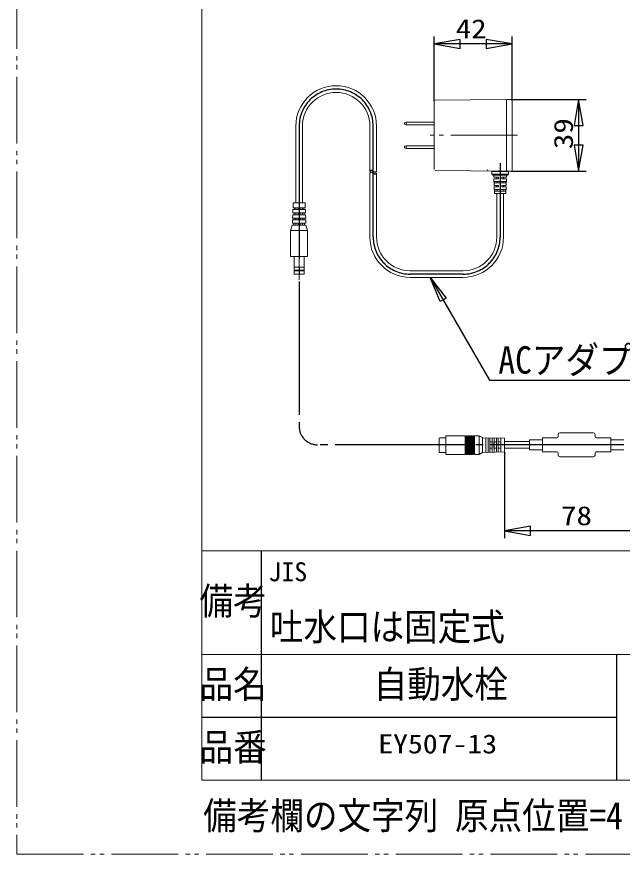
# Model space of a CAD drawing. Units: millimetres at full size, sheet at 1:4. Extents: x -840 to 0, y -594 to 594.
# Drawn here: x -840 to -512.9, y -594 to -141.5 of the extents above; entities that cross this region are included whole.
import ezdxf
from ezdxf.enums import TextEntityAlignment as Align

# ---------------------------------------------------------------- set-up
doc = ezdxf.new("R2010")
doc.units = ezdxf.units.MM
doc.header["$LTSCALE"] = 4
doc.linetypes.add('DOUBLE_CHAIN2', pattern=[12.8, 9, -1, 0.6, -0.6, 0.6, -1])
doc.linetypes.add('LONG_CHAIN', pattern=[21, 18, -1, 1, -1])
doc.layers.add('0-0_EY507', color=7, linetype='Continuous', lineweight=15)
doc.styles.add('ＭＳ ゴシック', font='')
doc.styles.add('ＭＳ 明朝', font='')
doc.styles.get('ＭＳ ゴシック').set_extended_font_data('MS Gothic')
doc.styles.get('ＭＳ 明朝').set_extended_font_data('MS Mincho')

msp = doc.modelspace()

# ---------------------------------------------------------------- linework, layer by layer
at = {"layer": '0-0_EY507'}
for p, q in [((-740, -554), (-740, 0)), ((-614.434, -224.097), (-614.434, -187.088)), ((-575.434, -186.252), (-575.434, -224.933)), ((-572.434, -186.796), (-572.434, -224.389)), ((-630.534, -198.842), (-629.641, -198.492)), ((-630.534, -199.242), (-630.534, -198.842)), ((-629.641, -198.492), (-614.434, -198.492)), ((-629.641, -199.992), (-629.641, -198.492)), ((-689.234, -200.592), (-689.234, -242.092)), ((-685.634, -200.592), (-685.634, -242.092)), ((-649.234, -200.592), (-649.234, -225.092)), ((-645.634, -200.592), (-645.634, -225.092)), ((-630.534, -199.642), (-630.534, -199.242)), ((-630.534, -211.542), (-629.641, -211.192)), ((-630.534, -211.942), (-630.534, -211.542)), ((-630.534, -212.342), (-630.534, -211.942)), ((-629.641, -211.192), (-614.434, -211.192)), ((-629.641, -212.692), (-629.641, -211.192)), ((-649.234, -226.092), (-649.234, -260.592)), ((-645.634, -226.092), (-645.634, -260.592)), ((-613.938, -224.597), (-575.434, -224.933)), ((-583.334, -225.092), (-574.334, -225.092)), ((-581.634, -225.092), (-581.634, -224.879)), ((-580.884, -225.092), (-580.884, -224.885)), ((-576.784, -225.092), (-576.784, -224.921)), ((-576.034, -225.092), (-576.034, -224.927)), ((-575.434, -224.933), (-572.925, -224.889)), ((-574.334, -226.592), (-583.334, -226.592)), ((-574.834, -227.092), (-582.834, -227.092)), ((-582.334, -227.092), (-582.274, -228.292)), ((-582.274, -228.292), (-582.334, -227.092)), ((-582.274, -228.292), (-579.734, -228.292)), ((-582.234, -229.092), (-582.054, -232.692)), ((-582.234, -229.092), (-579.734, -229.092)), ((-582.04, -230.492), (-581.999, -231.292)), ((-582.04, -230.492), (-575.628, -230.492)), ((-580.684, -229.092), (-580.684, -228.292)), ((-580.45, -231.292), (-580.45, -230.492)), ((-579.734, -229.092), (-579.734, -228.292)), ((-577.934, -228.292), (-577.934, -229.092)), ((-577.934, -228.292), (-575.394, -228.292)), ((-577.934, -229.092), (-575.434, -229.092)), ((-577.218, -231.292), (-577.218, -230.492)), ((-576.984, -229.092), (-576.984, -228.292)), ((-575.67, -231.292), (-575.628, -230.492)), ((-575.434, -229.092), (-575.614, -232.692)), ((-575.614, -232.692), (-575.434, -229.092)), ((-575.334, -227.092), (-575.394, -228.292)), ((-575.394, -228.292), (-575.334, -227.092)), ((-582.054, -232.692), (-579.734, -232.692)), ((-582.014, -233.492), (-579.734, -233.492)), ((-581.999, -231.292), (-575.67, -231.292)), ((-581.811, -234.892), (-581.769, -235.692)), ((-581.811, -234.892), (-575.857, -234.892)), ((-580.684, -233.492), (-580.684, -232.692)), ((-580.45, -235.692), (-580.45, -234.892)), ((-579.734, -233.492), (-579.734, -232.692)), ((-577.934, -232.692), (-577.934, -233.492)), ((-577.934, -232.692), (-575.614, -232.692)), ((-577.934, -233.492), (-575.654, -233.492)), ((-577.218, -235.692), (-577.218, -234.892)), ((-576.984, -233.492), (-576.984, -232.692)), ((-575.899, -235.692), (-575.857, -234.892)), ((-581.834, -237.092), (-575.834, -237.092)), ((-581.769, -235.692), (-575.899, -235.692)), ((-580.634, -237.092), (-580.634, -260.592)), ((-577.034, -237.092), (-577.034, -260.592)), ((-690.642, -242.284), (-690.742, -244.692)), ((-684.426, -242.092), (-690.442, -242.092)), ((-684.126, -244.692), (-684.226, -242.284)), ((-690.901, -248.492), (-690.976, -250.292)), ((-690.901, -248.492), (-688.034, -248.492)), ((-690.784, -245.692), (-690.859, -247.492)), ((-688.034, -247.492), (-690.859, -247.492)), ((-690.059, -247.492), (-690.101, -248.492)), ((-689.942, -244.692), (-689.984, -245.692)), ((-689.234, -245.692), (-689.234, -244.692)), ((-689.234, -248.492), (-689.234, -247.492)), ((-688.034, -248.492), (-688.034, -247.492)), ((-686.834, -247.492), (-686.834, -248.492)), ((-684.009, -247.492), (-686.834, -247.492)), ((-686.834, -248.492), (-683.967, -248.492)), ((-685.634, -244.692), (-685.634, -245.692)), ((-685.634, -247.492), (-685.634, -248.492)), ((-684.884, -245.692), (-684.926, -244.692)), ((-684.767, -248.492), (-684.809, -247.492)), ((-684.009, -247.492), (-684.084, -245.692)), ((-683.892, -250.292), (-683.967, -248.492)), ((-691.017, -251.292), (-691.092, -253.092)), ((-688.034, -253.092), (-691.092, -253.092)), ((-690.292, -253.092), (-690.334, -254.092)), ((-690.176, -250.292), (-690.217, -251.292)), ((-689.234, -251.292), (-689.234, -250.292)), ((-689.234, -254.092), (-689.234, -253.092)), ((-688.034, -254.092), (-688.034, -253.092)), ((-686.834, -253.092), (-686.834, -254.092)), ((-683.776, -253.092), (-686.834, -253.092)), ((-685.634, -250.292), (-685.634, -251.292)), ((-685.634, -253.092), (-685.634, -254.092)), ((-684.651, -251.292), (-684.692, -250.292)), ((-684.534, -254.092), (-684.576, -253.092)), ((-683.776, -253.092), (-683.851, -251.292)), ((-691.134, -254.092), (-692.034, -257.092)), ((-692.034, -270.892), (-692.034, -257.092)), ((-682.834, -257.092), (-692.034, -257.092)), ((-691.134, -254.092), (-688.034, -254.092)), ((-686.834, -254.092), (-683.734, -254.092)), ((-682.834, -257.092), (-683.734, -254.092)), ((-682.834, -257.092), (-682.834, -270.892)), ((-683.034, -271.092), (-691.834, -271.092)), ((-690.184, -271.092), (-690.184, -276.892)), ((-684.684, -276.892), (-684.684, -271.092)), ((-684.684, -276.892), (-690.184, -276.892)), ((-690.184, -278.492), (-684.684, -278.492)), ((-690.184, -278.892), (-684.684, -278.892)), ((-684.734, -278.392), (-690.134, -278.392)), ((-598.834, -278.792), (-627.434, -278.792)), ((-684.884, -280.592), (-689.984, -280.592)), ((-598.834, -282.392), (-627.434, -282.392)), ((-546.518, -366.306), (-528.518, -366.306)), ((-597.727, -378.098), (-597.727, -367.896)), ((-597.262, -368.192), (-597.727, -368.192)), ((-597.262, -367.896), (-597.262, -378.098)), ((-596.796, -367.896), (-597.262, -367.896)), ((-596.796, -378.098), (-596.796, -367.896)), ((-596.415, -368.192), (-596.796, -368.192)), ((-596.415, -367.896), (-596.415, -378.098)), ((-595.992, -367.896), (-596.415, -367.896)), ((-595.992, -378.098), (-595.992, -367.896)), ((-595.568, -368.192), (-595.992, -368.192)), ((-595.568, -367.896), (-595.568, -378.098)), ((-595.103, -367.896), (-595.568, -367.896)), ((-595.103, -378.098), (-595.103, -367.896)), ((-594.637, -368.192), (-595.103, -368.192)), ((-594.637, -367.896), (-594.637, -378.098)), ((-594.129, -367.896), (-594.637, -367.896)), ((-594.129, -378.098), (-594.129, -367.896)), ((-593.706, -368.192), (-594.129, -368.192)), ((-593.706, -367.896), (-593.706, -378.098)), ((-593.155, -367.896), (-593.706, -367.896)), ((-593.155, -378.098), (-593.155, -367.896)), ((-592.647, -368.15), (-593.155, -368.15)), ((-592.647, -378.098), (-592.647, -367.896)), ((-590.234, -378.098), (-590.234, -367.896)), ((-588.287, -377.04), (-588.287, -368.912)), ((-586.551, -369.123), (-588.287, -369.081)), ((-576.518, -369.293), (-586.551, -368.996)), ((-586.551, -368.996), (-586.551, -376.87)), ((-585.239, -376.828), (-585.239, -369.038)), ((-584.477, -376.785), (-584.477, -369.081)), ((-583.165, -369.123), (-583.165, -376.743)), ((-582.149, -376.701), (-582.149, -369.123)), ((-580.879, -369.166), (-580.879, -376.659)), ((-579.863, -376.616), (-579.863, -369.208)), ((-578.466, -376.574), (-578.466, -369.25)), ((-576.518, -376.531), (-576.518, -369.293)), ((-556.018, -369.028), (-556.018, -370.028)), ((-548.018, -369.028), (-556.018, -369.028)), ((-556.018, -370.028), (-556.018, -375.584)), ((-547.518, -367.306), (-547.518, -367.528)), ((-547.518, -367.528), (-547.518, -368.528)), ((-527.518, -367.306), (-527.518, -368.528)), ((-527.518, -367.306), (-527.518, -367.528)), ((-527.018, -369.028), (-519.018, -369.028)), ((-512.018, -370.028), (-519.018, -370.028)), ((-583.165, -371.282), (-584.477, -371.282)), ((-583.165, -372.891), (-584.477, -372.891)), ((-583.165, -374.584), (-584.477, -374.584)), ((-582.191, -374.584), (-582.191, -371.028)), ((-580.879, -371.282), (-582.149, -371.282)), ((-580.879, -372.891), (-582.149, -372.891)), ((-580.879, -374.584), (-582.149, -374.584)), ((-578.466, -371.282), (-579.863, -371.282)), ((-578.466, -372.891), (-579.863, -372.891)), ((-578.466, -374.584), (-579.863, -374.584)), ((-563.018, -371.028), (-576.518, -371.028)), ((-563.018, -374.584), (-576.518, -374.584)), ((-597.262, -377.802), (-597.727, -377.802)), ((-597.262, -378.098), (-596.796, -378.098)), ((-596.246, -377.802), (-596.796, -377.802)), ((-596.415, -378.098), (-595.992, -378.098)), ((-595.568, -377.802), (-595.992, -377.802)), ((-595.568, -378.098), (-595.103, -378.098)), ((-594.637, -377.802), (-595.103, -377.802)), ((-594.637, -378.098), (-594.129, -378.098)), ((-593.706, -377.802), (-594.129, -377.802)), ((-593.706, -378.098), (-593.155, -378.098)), ((-592.647, -377.802), (-593.155, -377.802)), ((-592.647, -378.098), (-590.234, -378.098)), ((-588.287, -377.04), (-590.234, -378.098)), ((-586.551, -376.743), (-588.287, -376.87)), ((-576.518, -376.531), (-586.551, -376.87)), ((-556.018, -375.584), (-556.018, -376.584)), ((-548.018, -376.584), (-556.018, -376.584)), ((-547.518, -378.084), (-547.518, -377.084)), ((-547.518, -378.306), (-547.518, -378.084)), ((-546.518, -379.306), (-528.518, -379.306)), ((-527.518, -378.084), (-527.518, -377.084)), ((-527.518, -378.306), (-527.518, -378.084)), ((-527.018, -376.584), (-519.018, -376.584)), ((-519.018, -375.584), (-512.018, -375.584)), ((-519.018, -375.584), (-519.018, -376.584)), ((-740, -430), (-40, -430)), ((-40, -486), (-740, -486)), ((-740, -554), (-420, -554))]:
    msp.add_line(p, q, dxfattribs=at)
at = {"layer": '0-0_EY507', "color": 2, "lineweight": 30}
for p, q in [((-614.434, -187.088), (-614.434, -152.252)), ((-572.434, -186.796), (-572.434, -152.252)), ((-572.434, -156.252), (-614.434, -156.252)), ((-572.925, -186.296), (-532.434, -186.296)), ((-536.434, -186.296), (-536.434, -224.889)), ((-572.925, -224.889), (-532.434, -224.889)), ((-576.518, -376.531), (-576.518, -423.306)), ((-498.518, -419.306), (-576.518, -419.306)), ((-708, -430), (-708, -486)), ((-708, -486), (-708, -554)), ((-516, -486), (-516, -554)), ((-740, -520), (-516, -520))]:
    msp.add_line(p, q, dxfattribs=at)
at = {"layer": '0-0_EY507', "color": 2, "linetype": 'LONG_CHAIN', "lineweight": 30}
for p, q in [((-687.434, -200.592), (-687.434, -362.806)), ((-647.434, -260.592), (-647.434, -200.592)), ((-578.834, -220.592), (-578.834, -260.592)), ((-598.834, -280.592), (-627.434, -280.592)), ((-344, -372.806), (-677.434, -372.806))]:
    msp.add_line(p, q, dxfattribs=at)
at = {"layer": '0-0_EY507', "color": 4, "linetype": 'DOUBLE_CHAIN2'}
for p, q in [((-687.434, -200.592), (-687.434, -283.592)), ((-647.434, -260.592), (-647.434, -200.592)), ((-569.434, -205.592), (-617.434, -205.592)), ((-578.834, -220.592), (-578.834, -260.592)), ((-598.834, -280.592), (-627.434, -280.592))]:
    msp.add_line(p, q, dxfattribs=at)
msp.add_lwpolyline([(-840, -594), (0, -594), (0, 594), (-840, 594)], close=True, dxfattribs=at)
at = {"layer": '0-0_EY507', "color": 2, "lineweight": 30}
for points in [[(-600.434, -153.783), (-614.434, -156.252), (-600.434, -158.72)], [(-600.434, -153.783), (-614.434, -156.252), (-600.434, -158.72)], [(-586.434, -158.72), (-572.434, -156.252), (-586.434, -153.783)], [(-586.434, -158.72), (-572.434, -156.252), (-586.434, -153.783)], [(-533.965, -200.296), (-536.434, -186.296), (-538.903, -200.296)], [(-533.965, -200.296), (-536.434, -186.296), (-538.903, -200.296)], [(-538.903, -210.889), (-536.434, -224.889), (-533.965, -210.889)], [(-538.903, -210.889), (-536.434, -224.889), (-533.965, -210.889)], [(-607.977, -293.595), (-611.17, -295.438), (-616.573, -282.392)], [(-562.518, -416.838), (-576.518, -419.306), (-562.518, -421.775)], [(-562.518, -416.838), (-576.518, -419.306), (-562.518, -421.775)]]:
    msp.add_lwpolyline(points, close=True, dxfattribs=at)
at = {"layer": '0-0_EY507'}
for points in [[(-613.938, -186.588), (-575.434, -186.252), (-572.925, -186.296)], [(-614.434, -199.992), (-629.641, -199.992), (-630.534, -199.642)], [(-614.434, -212.692), (-629.641, -212.692), (-630.534, -212.342)], [(-583.334, -225.092), (-583.334, -226.592), (-583.334, -225.092)], [(-574.334, -225.092), (-574.334, -226.592), (-574.334, -225.092)], [(-582.014, -233.492), (-581.834, -237.092), (-582.014, -233.492)], [(-575.654, -233.492), (-575.834, -237.092), (-575.654, -233.492)], [(-690.784, -245.692), (-688.034, -245.692), (-688.034, -244.692), (-690.742, -244.692)], [(-684.126, -244.692), (-686.834, -244.692), (-686.834, -245.692), (-684.084, -245.692)], [(-691.017, -251.292), (-688.034, -251.292), (-688.034, -250.292), (-690.976, -250.292)], [(-683.892, -250.292), (-686.834, -250.292), (-686.834, -251.292), (-683.851, -251.292)], [(-690.184, -280.392), (-690.184, -278.492), (-690.134, -278.392), (-690.184, -276.892)], [(-684.684, -276.892), (-684.734, -278.392), (-684.684, -278.492), (-684.684, -280.392)], [(-608.141, -369.038), (-611.486, -369.038), (-611.74, -369.123), (-611.824, -369.377), (-611.824, -376.659), (-611.74, -376.87), (-611.486, -376.997), (-608.141, -376.997)], [(-597.727, -367.896), (-608.141, -367.896), (-608.141, -378.098), (-597.727, -378.098)], [(-588.287, -368.912), (-590.234, -367.896), (-592.647, -367.896)], [(-556.018, -375.584), (-563.018, -375.584), (-563.018, -370.028), (-556.018, -370.028)], [(-519.018, -369.028), (-519.018, -370.028), (-519.018, -375.584)]]:
    msp.add_lwpolyline(points, dxfattribs=at)
at = {"layer": '0-0_EY507', "color": 2, "lineweight": 30}
for points in [[(-645.634, -225.092), (-645.859, -225.276), (-645.972, -225.36), (-646.084, -225.436), (-646.197, -225.5), (-646.309, -225.549), (-646.422, -225.581), (-646.534, -225.592), (-646.647, -225.581), (-646.759, -225.549), (-646.872, -225.5), (-646.984, -225.436), (-647.097, -225.36), (-647.209, -225.276), (-647.434, -225.092), (-647.659, -224.909), (-647.772, -224.824), (-647.884, -224.749), (-647.997, -224.685), (-648.109, -224.635), (-648.222, -224.603), (-648.334, -224.592), (-648.447, -224.603), (-648.559, -224.635), (-648.672, -224.685), (-648.784, -224.749), (-648.897, -224.824), (-649.009, -224.909), (-649.234, -225.092)], [(-645.634, -226.092), (-645.859, -226.276), (-645.972, -226.36), (-646.084, -226.436), (-646.197, -226.5), (-646.309, -226.549), (-646.422, -226.581), (-646.534, -226.592), (-646.647, -226.581), (-646.759, -226.549), (-646.872, -226.5), (-646.984, -226.436), (-647.097, -226.36), (-647.209, -226.276), (-647.434, -226.092), (-647.659, -225.909), (-647.772, -225.824), (-647.884, -225.749), (-647.997, -225.685), (-648.109, -225.635), (-648.222, -225.603), (-648.334, -225.592), (-648.447, -225.603), (-648.559, -225.635), (-648.672, -225.685), (-648.784, -225.749), (-648.897, -225.824), (-649.009, -225.909), (-649.234, -226.092)], [(-616.573, -282.392), (-584.568, -337.827), (-356.883, -337.827)]]:
    msp.add_lwpolyline(points, dxfattribs=at)
at = {"layer": '0-0_EY507'}
for centre, radius, start, end in [((-667.434, -200.592), 21.8, 0, 180), ((-667.434, -200.592), 18.2, 0, 180), ((-613.934, -187.088), 0.5, 90.5, 180), ((-572.934, -186.796), 0.5, 0, 89), ((-585.334, -224.097), 0.5, 180, 269.5), ((-572.934, -224.389), 0.5, 271, 0), ((-582.834, -226.592), 0.5, 180, 270), ((-574.834, -226.592), 0.5, 270, 0), ((-690.442, -242.292), 0.2, 90, 177.61406), ((-684.426, -242.292), 0.2, 2.38594, 90), ((-627.434, -260.592), 21.8, 180, 270), ((-627.434, -260.592), 18.2, 180, 270), ((-598.834, -260.592), 21.8, 270, 0), ((-598.834, -260.592), 18.2, 270, 0), ((-691.834, -270.892), 0.2, 180, 270), ((-683.034, -270.892), 0.2, 270, 0), ((-689.984, -280.392), 0.2, 180, 270), ((-684.884, -280.392), 0.2, 270, 0), ((-546.518, -367.306), 1, 90, 180), ((-528.518, -367.306), 1, 0, 90), ((-548.018, -368.528), 0.5, 270, 0), ((-527.018, -368.528), 0.5, 180, 270), ((-548.018, -377.084), 0.5, 0, 90), ((-546.518, -378.306), 1, 180, 270), ((-528.518, -378.306), 1, 270, 0), ((-527.018, -377.084), 0.5, 90, 180)]:
    msp.add_arc(centre, radius, start, end, dxfattribs=at)
at = {"layer": '0-0_EY507', "color": 2, "linetype": 'LONG_CHAIN', "lineweight": 30}
for centre, radius, start, end in [((-667.434, -200.592), 20, 0, 180), ((-627.434, -260.592), 20, 180, 270), ((-598.834, -260.592), 20, 270, 0), ((-677.434, -362.806), 10, 180, 270)]:
    msp.add_arc(centre, radius, start, end, dxfattribs=at)
at = {"layer": '0-0_EY507', "color": 4, "linetype": 'DOUBLE_CHAIN2'}
for centre, start, end in [((-667.434, -200.592), 0, 180), ((-627.434, -260.592), 180, 270), ((-598.834, -260.592), 270, 0)]:
    msp.add_arc(centre, 20, start, end, dxfattribs=at)

# ---------------------------------------------------------------- texts
at = {"layer": '0-0_EY507'}
for s, height, style, width, p in [('42', 10.26, 'ＭＳ ゴシック', 1.2, (-602.876, -156.252)), ('ACアダプタ コード長さ1800', 14.78, 'ＭＳ 明朝', 0.9, (-579.815, -338.774)), ('78', 10.26, 'ＭＳ ゴシック', 1.2, (-545.968, -419.306)), ('吐水口は固定式', 14.78, 'ＭＳ 明朝', 0.9, (-703.289, -482.947)), ('自動水栓', 14.78, 'ＭＳ 明朝', 0.9, (-647.174, -513.947)), ('EY507-13', 10.26, 'ＭＳ ゴシック', 1.15, (-644.697, -542.6))]:
    msp.add_text(s, height=height, dxfattribs=dict(at, style=style, width=width)).set_placement(p, align=Align.BOTTOM_LEFT)
at = {"layer": '0-0_EY507', "style": 'ＭＳ ゴシック', "width": 1.2}
msp.add_text('39', height=10.26, rotation=90, dxfattribs=at).set_placement((-536.434, -213.072), align=Align.BOTTOM_LEFT)
at = {"layer": '0-0_EY507', "style": 'ＭＳ ゴシック'}
msp.add_text('JIS', height=10.26, dxfattribs=at).set_placement((-704, -449.6), align=Align.BOTTOM_LEFT)
at = {"layer": '0-0_EY507', "color": 2, "style": 'ＭＳ 明朝', "width": 0.9}
for s, p in [('備考', (-741.232, -468.947)), ('品名', (-741.232, -513.947)), ('品番', (-741.232, -547.947))]:
    msp.add_text(s, height=14.78, dxfattribs=at).set_placement(p, align=Align.BOTTOM_LEFT)
at = {"layer": '0-0_EY507', "color": 134, "style": 'ＭＳ 明朝', "width": 0.9}
msp.add_text('備考欄の文字列 原点位置=4', height=14.78, dxfattribs=at).set_placement((-739.289, -584.947), align=Align.BOTTOM_LEFT)

doc.saveas('drawing.dxf')
